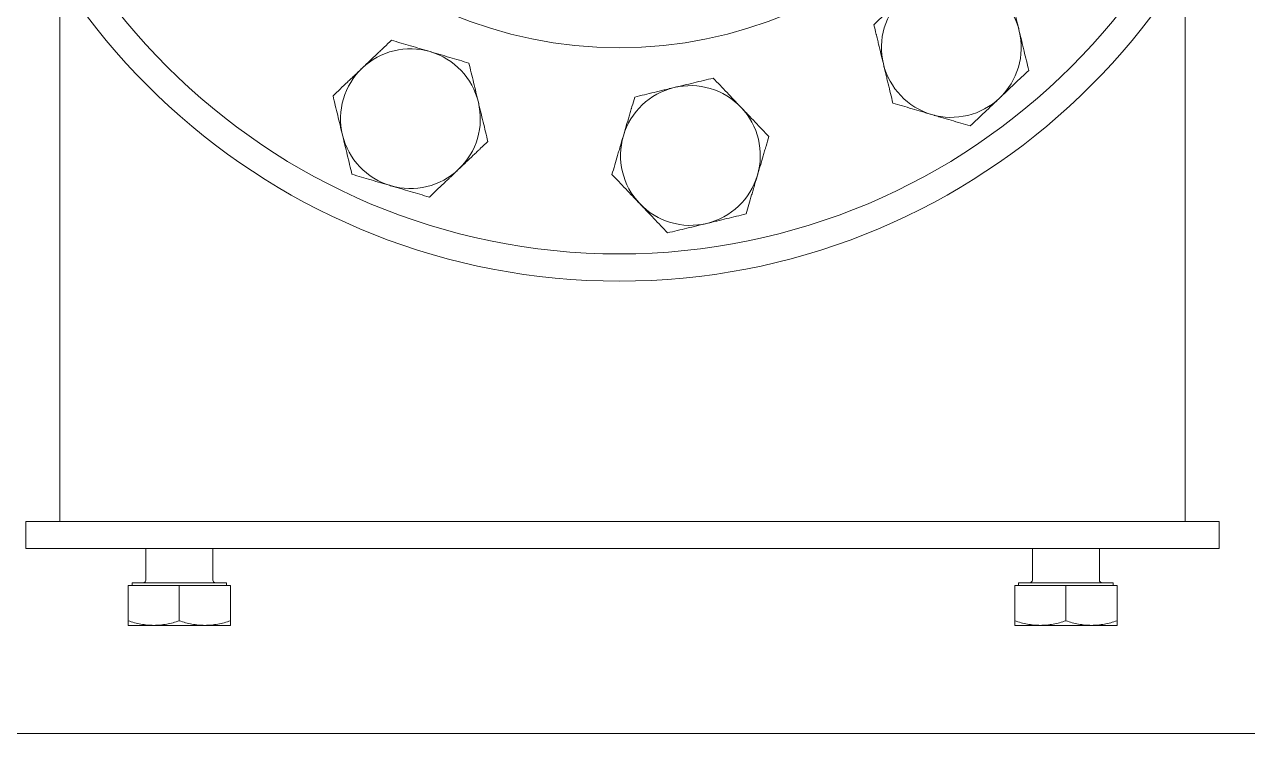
# Model space of a CAD drawing. Header units: millimetres. Extents: x 0 to 2970, y 0 to 2245.
# Drawn here: x 1780.8 to 2139.5, y 1309.9 to 1518 of the extents above; entities that cross this region are included whole.
import ezdxf

# ---------------------------------------------------------------- set-up
doc = ezdxf.new("R2010")
doc.units = ezdxf.units.MM
doc.layers.add('1', color=7, linetype='Continuous', true_color=0xffffff)
doc.layers.add('170', color=7, linetype='Continuous', true_color=0xffffff)

msp = doc.modelspace()

# ---------------------------------------------------------------- linework, layer by layer
at = {"layer": '1', "color": 7, "linetype": 'Continuous', "lineweight": 18}
for p, q in [((1791.23, 1531.74), (1791.23, 1372.16)), ((2121.23, 1534.89), (2121.23, 1372.16)), ((1781.23, 1364.16), (1781.23, 1372.16)), ((2131.23, 1372.16), (1781.23, 1372.16)), ((2131.23, 1364.16), (2131.23, 1372.16)), ((2131.23, 1364.16), (1781.23, 1364.16)), ((1816.42, 1364.16), (1816.42, 1354.96)), ((1836.05, 1354.96), (1836.05, 1364.16)), ((2076.42, 1364.16), (2076.42, 1354.96)), ((2096.05, 1354.96), (2096.05, 1364.16)), ((1811.23, 1353.36), (1826.23, 1353.36)), ((1811.23, 1343), (1811.23, 1353.36)), ((1812.38, 1354.16), (1812.38, 1353.36)), ((1840.08, 1354.16), (1812.38, 1354.16)), ((1826.23, 1353.36), (1841.23, 1353.36)), ((1826.23, 1343), (1826.23, 1353.36)), ((1840.08, 1353.36), (1840.08, 1354.16)), ((1841.23, 1343), (1841.23, 1353.36)), ((2071.23, 1353.36), (2086.23, 1353.36)), ((2071.23, 1343), (2071.23, 1353.36)), ((2072.38, 1354.16), (2072.38, 1353.36)), ((2100.08, 1354.16), (2072.38, 1354.16)), ((2086.23, 1353.36), (2101.23, 1353.36)), ((2086.23, 1343), (2086.23, 1353.36)), ((2100.08, 1353.36), (2100.08, 1354.16)), ((2101.23, 1343), (2101.23, 1353.36)), ((1811.23, 1341.66), (1818.73, 1341.66)), ((1818.73, 1341.66), (1833.73, 1341.66)), ((1833.73, 1341.66), (1841.23, 1341.66)), ((2071.23, 1341.66), (2078.73, 1341.66)), ((2078.73, 1341.66), (2093.73, 1341.66)), ((2093.73, 1341.66), (2101.23, 1341.66))]:
    msp.add_line(p, q, dxfattribs=at)
for radius in [187.5, 127, 127]:
    msp.add_circle((1955.23, 1638.16), radius, dxfattribs=at)
for centre, radius, start, end in [((1955.23, 1638.16), 195.5, 185.0251, 354.9749), ((2052.64, 1511.22), 20.5, 13.5651, 73.5651), ((2052.64, 1511.22), 20.5, 133.5651, 193.5651), ((2052.64, 1511.22), 20.5, 313.5651, 13.5651), ((1894, 1490.34), 20.5, 73.5651, 133.5651), ((1894, 1490.34), 20.5, 13.5651, 73.5651), ((1894, 1490.34), 20.5, 133.5651, 193.5651), ((2052.64, 1511.22), 20.5, 193.5651, 253.5651), ((1976.12, 1479.53), 20.5, 103.5651, 163.5651), ((1976.12, 1479.53), 20.5, 43.5651, 103.5651), ((2052.64, 1511.22), 20.5, 253.5651, 313.5651), ((1894, 1490.34), 20.5, 313.5651, 13.5651), ((1976.12, 1479.53), 20.5, 343.5651, 43.5651), ((1894, 1490.34), 20.5, 193.5651, 253.5651), ((1976.12, 1479.53), 20.5, 163.5651, 223.5651), ((1894, 1490.34), 20.5, 253.5651, 313.5651), ((1976.12, 1479.53), 20.5, 283.5651, 343.5651), ((1976.12, 1479.53), 20.5, 223.5651, 283.5651), ((1815.62, 1354.96), 0.8, 270, 0), ((1836.85, 1354.96), 0.8, 180, 270), ((2075.62, 1354.96), 0.8, 270, 0), ((2096.85, 1354.96), 0.8, 180, 270)]:
    msp.add_arc(centre, radius, start, end, dxfattribs=at)
for points, knots in [([(2038.51, 1526.08), (2038.33, 1525.9), (2038.14, 1525.73), (2037.87, 1525.47), (2037.78, 1525.38), (2037.6, 1525.21), (2037.14, 1524.78), (2036.69, 1524.34), (2035.6, 1523.31), (2034.88, 1522.63), (2033.46, 1521.27), (2032.75, 1520.6), (2031.33, 1519.25), (2030.63, 1518.58), (2029.93, 1517.92)], [0, 0, 0, 0, 0.0625, 0.0625, 0.09375, 0.09375, 0.125, 0.25, 0.25, 0.5, 0.5, 0.75, 0.75, 1, 1, 1, 1]), ([(2072.56, 1516.03), (2072.45, 1516.52), (2072.33, 1517), (2072.1, 1517.97), (2071.98, 1518.45), (2071.63, 1519.9), (2071.4, 1520.87), (2071.05, 1522.31), (2070.88, 1523.03), (2070.67, 1523.86), (2070.59, 1524.22), (2070.53, 1524.46), (2070.5, 1524.58), (2070.24, 1525.66), (2070.01, 1526.6), (2069.79, 1527.53)], [0, 0, 0, 0, 0.125, 0.125, 0.25, 0.25, 0.5, 0.5, 0.625, 0.6875, 0.71875, 0.71875, 0.75, 0.75, 1, 1, 1, 1]), ([(2029.93, 1517.92), (2030.16, 1516.98), (2030.38, 1516.04), (2030.64, 1514.96), (2030.67, 1514.84), (2030.73, 1514.61), (2030.82, 1514.25), (2031.02, 1513.41), (2031.19, 1512.69), (2031.54, 1511.25), (2031.77, 1510.29), (2032.12, 1508.84), (2032.24, 1508.35), (2032.47, 1507.38), (2032.59, 1506.9), (2032.71, 1506.41)], [0, 0, 0, 0, 0.25, 0.25, 0.28125, 0.28125, 0.3125, 0.375, 0.5, 0.5, 0.75, 0.75, 0.875, 0.875, 1, 1, 1, 1]), ([(2072.56, 1516.03), (2072.68, 1515.54), (2072.92, 1514.57), (2073.15, 1513.59), (2073.3, 1512.98), (2073.33, 1512.86), (2073.39, 1512.61), (2073.48, 1512.25), (2073.68, 1511.4), (2073.86, 1510.67), (2074.2, 1509.23), (2074.43, 1508.28), (2074.89, 1506.39), (2075.12, 1505.45), (2075.34, 1504.52)], [0, 0, 0, 0, 0.125, 0.25, 0.25, 0.28125, 0.28125, 0.3125, 0.375, 0.5, 0.5, 0.75, 0.75, 1, 1, 1, 1]), ([(1888.45, 1513.35), (1887.75, 1512.68), (1887.05, 1512.02), (1886.25, 1511.25), (1886.16, 1511.17), (1885.98, 1511), (1885.72, 1510.75), (1885.09, 1510.15), (1884.55, 1509.64), (1883.48, 1508.62), (1882.76, 1507.94), (1881.68, 1506.91), (1881.32, 1506.57), (1880.6, 1505.88), (1880.24, 1505.54), (1879.88, 1505.19)], [0, 0, 0, 0, 0.25, 0.25, 0.28125, 0.28125, 0.3125, 0.375, 0.5, 0.5, 0.75, 0.75, 0.875, 0.875, 1, 1, 1, 1]), ([(1899.8, 1510), (1899.56, 1510.07), (1899.32, 1510.14), (1898.96, 1510.25), (1898.84, 1510.28), (1898.6, 1510.36), (1897.99, 1510.53), (1897.39, 1510.71), (1895.96, 1511.13), (1895.01, 1511.41), (1893.12, 1511.97), (1892.18, 1512.25), (1890.31, 1512.8), (1889.38, 1513.07), (1888.45, 1513.35)], [0, 0, 0, 0, 0.0625, 0.0625, 0.09375, 0.09375, 0.125, 0.25, 0.25, 0.5, 0.5, 0.75, 0.75, 1, 1, 1, 1]), ([(1911.16, 1506.65), (1910.23, 1506.92), (1909.3, 1507.2), (1907.42, 1507.75), (1906.48, 1508.03), (1904.59, 1508.59), (1903.64, 1508.87), (1902.21, 1509.29), (1901.73, 1509.43), (1900.77, 1509.71), (1900.29, 1509.86), (1899.8, 1510)], [0, 0, 0, 0, 0.25, 0.25, 0.5, 0.5, 0.75, 0.75, 0.875, 0.875, 1, 1, 1, 1]), ([(1913.93, 1495.15), (1913.87, 1495.39), (1913.81, 1495.63), (1913.73, 1496), (1913.7, 1496.12), (1913.64, 1496.37), (1913.49, 1496.98), (1913.34, 1497.59), (1912.99, 1499.04), (1912.76, 1500.01), (1912.3, 1501.92), (1912.07, 1502.87), (1911.61, 1504.77), (1911.38, 1505.71), (1911.16, 1506.65)], [0, 0, 0, 0, 0.0625, 0.0625, 0.09375, 0.09375, 0.125, 0.25, 0.25, 0.5, 0.5, 0.75, 0.75, 1, 1, 1, 1]), ([(1879.88, 1505.19), (1879.51, 1504.85), (1878.79, 1504.16), (1878.06, 1503.46), (1877.6, 1503.03), (1877.51, 1502.94), (1877.33, 1502.77), (1877.06, 1502.51), (1876.42, 1501.91), (1875.88, 1501.39), (1874.81, 1500.37), (1874.1, 1499.7), (1872.69, 1498.36), (1871.99, 1497.69), (1871.3, 1497.03)], [0, 0, 0, 0, 0.125, 0.25, 0.25, 0.28125, 0.28125, 0.3125, 0.375, 0.5, 0.5, 0.75, 0.75, 1, 1, 1, 1]), ([(2032.71, 1506.41), (2032.82, 1505.93), (2033.06, 1504.95), (2033.3, 1503.97), (2033.44, 1503.36), (2033.47, 1503.24), (2033.53, 1503), (2033.62, 1502.63), (2033.83, 1501.78), (2034, 1501.05), (2034.35, 1499.61), (2034.58, 1498.66), (2035.03, 1496.77), (2035.26, 1495.84), (2035.48, 1494.91)], [0, 0, 0, 0, 0.125, 0.25, 0.25, 0.28125, 0.28125, 0.3125, 0.375, 0.5, 0.5, 0.75, 0.75, 1, 1, 1, 1]), ([(2066.76, 1496.37), (2066.95, 1496.54), (2067.13, 1496.71), (2067.4, 1496.97), (2067.49, 1497.06), (2067.68, 1497.23), (2068.13, 1497.67), (2068.58, 1498.1), (2069.67, 1499.13), (2070.39, 1499.81), (2071.82, 1501.17), (2072.52, 1501.85), (2073.94, 1503.19), (2074.64, 1503.86), (2075.34, 1504.52)], [0, 0, 0, 0, 0.0625, 0.0625, 0.09375, 0.09375, 0.125, 0.25, 0.25, 0.5, 0.5, 0.75, 0.75, 1, 1, 1, 1]), ([(1971.31, 1499.45), (1971.07, 1499.4), (1970.82, 1499.34), (1970.45, 1499.25), (1970.33, 1499.22), (1970.09, 1499.16), (1969.48, 1499.01), (1968.87, 1498.87), (1967.41, 1498.51), (1966.45, 1498.28), (1964.53, 1497.82), (1963.58, 1497.59), (1961.69, 1497.13), (1960.74, 1496.91), (1959.8, 1496.68)], [0, 0, 0, 0, 0.0625, 0.0625, 0.09375, 0.09375, 0.125, 0.25, 0.25, 0.5, 0.5, 0.75, 0.75, 1, 1, 1, 1]), ([(1982.82, 1502.23), (1981.87, 1502), (1980.93, 1501.78), (1979.03, 1501.32), (1978.08, 1501.09), (1976.16, 1500.63), (1975.2, 1500.39), (1973.75, 1500.04), (1973.26, 1499.93), (1972.29, 1499.69), (1971.8, 1499.57), (1971.31, 1499.45)], [0, 0, 0, 0, 0.25, 0.25, 0.5, 0.5, 0.75, 0.75, 0.875, 0.875, 1, 1, 1, 1]), ([(1990.97, 1493.65), (1990.8, 1493.84), (1990.63, 1494.02), (1990.37, 1494.29), (1990.28, 1494.38), (1990.1, 1494.57), (1989.67, 1495.02), (1989.24, 1495.48), (1988.21, 1496.56), (1987.53, 1497.28), (1986.17, 1498.71), (1985.49, 1499.42), (1984.15, 1500.83), (1983.48, 1501.53), (1982.82, 1502.23)], [0, 0, 0, 0, 0.0625, 0.0625, 0.09375, 0.09375, 0.125, 0.25, 0.25, 0.5, 0.5, 0.75, 0.75, 1, 1, 1, 1]), ([(1871.3, 1497.03), (1871.53, 1496.09), (1871.75, 1495.15), (1872.21, 1493.25), (1872.44, 1492.3), (1872.9, 1490.38), (1873.14, 1489.42), (1873.49, 1487.97), (1873.6, 1487.48), (1873.84, 1486.51), (1873.96, 1486.02), (1874.08, 1485.53)], [0, 0, 0, 0, 0.25, 0.25, 0.5, 0.5, 0.75, 0.75, 0.875, 0.875, 1, 1, 1, 1]), ([(1959.8, 1496.68), (1959.53, 1495.76), (1959.26, 1494.82), (1958.94, 1493.76), (1958.91, 1493.65), (1958.84, 1493.41), (1958.74, 1493.06), (1958.49, 1492.23), (1958.28, 1491.52), (1957.86, 1490.1), (1957.58, 1489.15), (1957.16, 1487.72), (1957.02, 1487.24), (1956.74, 1486.28), (1956.6, 1485.81), (1956.46, 1485.33)], [0, 0, 0, 0, 0.25, 0.25, 0.28125, 0.28125, 0.3125, 0.375, 0.5, 0.5, 0.75, 0.75, 0.875, 0.875, 1, 1, 1, 1]), ([(2058.19, 1488.21), (2058.89, 1488.88), (2059.59, 1489.55), (2061.01, 1490.89), (2061.72, 1491.57), (2063.15, 1492.93), (2063.86, 1493.61), (2064.95, 1494.64), (2065.31, 1494.98), (2066.03, 1495.67), (2066.4, 1496.02), (2066.76, 1496.37)], [0, 0, 0, 0, 0.25, 0.25, 0.5, 0.5, 0.75, 0.75, 0.875, 0.875, 1, 1, 1, 1]), ([(1916.71, 1483.64), (1916.48, 1484.58), (1916.25, 1485.53), (1915.8, 1487.42), (1915.57, 1488.38), (1915.1, 1490.29), (1914.87, 1491.25), (1914.52, 1492.71), (1914.4, 1493.19), (1914.17, 1494.17), (1914.05, 1494.66), (1913.93, 1495.15)], [0, 0, 0, 0, 0.25, 0.25, 0.5, 0.5, 0.75, 0.75, 0.875, 0.875, 1, 1, 1, 1]), ([(1999.13, 1485.08), (1998.46, 1485.78), (1997.79, 1486.48), (1996.45, 1487.9), (1995.77, 1488.61), (1994.41, 1490.04), (1993.73, 1490.75), (1992.7, 1491.84), (1992.36, 1492.2), (1991.67, 1492.93), (1991.32, 1493.29), (1990.97, 1493.65)], [0, 0, 0, 0, 0.25, 0.25, 0.5, 0.5, 0.75, 0.75, 0.875, 0.875, 1, 1, 1, 1]), ([(2035.48, 1494.91), (2036.41, 1494.63), (2037.34, 1494.36), (2039.22, 1493.81), (2040.16, 1493.53), (2042.05, 1492.97), (2043, 1492.69), (2044.43, 1492.27), (2044.91, 1492.13), (2045.87, 1491.84), (2046.35, 1491.7), (2046.84, 1491.56)], [0, 0, 0, 0, 0.25, 0.25, 0.5, 0.5, 0.75, 0.75, 0.875, 0.875, 1, 1, 1, 1]), ([(2046.84, 1491.56), (2047.08, 1491.49), (2047.32, 1491.42), (2047.68, 1491.31), (2047.8, 1491.27), (2048.04, 1491.2), (2048.64, 1491.02), (2049.25, 1490.85), (2050.68, 1490.42), (2051.63, 1490.14), (2053.52, 1489.59), (2054.46, 1489.31), (2056.33, 1488.76), (2057.26, 1488.48), (2058.19, 1488.21)], [0, 0, 0, 0, 0.0625, 0.0625, 0.09375, 0.09375, 0.125, 0.25, 0.25, 0.5, 0.5, 0.75, 0.75, 1, 1, 1, 1]), ([(1874.08, 1485.53), (1874.13, 1485.28), (1874.19, 1485.04), (1874.28, 1484.67), (1874.31, 1484.55), (1874.37, 1484.31), (1874.52, 1483.69), (1874.67, 1483.09), (1875.02, 1481.63), (1875.25, 1480.67), (1875.71, 1478.75), (1875.94, 1477.8), (1876.4, 1475.9), (1876.63, 1474.96), (1876.85, 1474.02)], [0, 0, 0, 0, 0.0625, 0.0625, 0.09375, 0.09375, 0.125, 0.25, 0.25, 0.5, 0.5, 0.75, 0.75, 1, 1, 1, 1]), ([(1956.46, 1485.33), (1956.31, 1484.85), (1956.03, 1483.89), (1955.75, 1482.92), (1955.57, 1482.32), (1955.53, 1482.2), (1955.46, 1481.96), (1955.35, 1481.59), (1955.11, 1480.75), (1954.9, 1480.04), (1954.48, 1478.62), (1954.2, 1477.68), (1953.65, 1475.82), (1953.38, 1474.89), (1953.11, 1473.97)], [0, 0, 0, 0, 0.125, 0.25, 0.25, 0.28125, 0.28125, 0.3125, 0.375, 0.5, 0.5, 0.75, 0.75, 1, 1, 1, 1]), ([(1995.78, 1473.73), (1995.92, 1474.21), (1996.06, 1474.68), (1996.34, 1475.64), (1996.49, 1476.12), (1996.91, 1477.55), (1997.19, 1478.5), (1997.61, 1479.92), (1997.82, 1480.63), (1998.06, 1481.46), (1998.16, 1481.81), (1998.23, 1482.05), (1998.27, 1482.16), (1998.58, 1483.22), (1998.86, 1484.16), (1999.13, 1485.08)], [0, 0, 0, 0, 0.125, 0.125, 0.25, 0.25, 0.5, 0.5, 0.625, 0.6875, 0.71875, 0.71875, 0.75, 0.75, 1, 1, 1, 1]), ([(1908.13, 1475.48), (1908.49, 1475.83), (1908.86, 1476.17), (1909.58, 1476.86), (1909.94, 1477.2), (1911.02, 1478.23), (1911.74, 1478.91), (1912.81, 1479.93), (1913.35, 1480.44), (1913.97, 1481.04), (1914.24, 1481.29), (1914.42, 1481.46), (1914.51, 1481.55), (1915.31, 1482.31), (1916.01, 1482.98), (1916.71, 1483.64)], [0, 0, 0, 0, 0.125, 0.125, 0.25, 0.25, 0.5, 0.5, 0.625, 0.6875, 0.71875, 0.71875, 0.75, 0.75, 1, 1, 1, 1]), ([(1908.13, 1475.48), (1907.77, 1475.14), (1907.04, 1474.45), (1906.32, 1473.75), (1905.86, 1473.32), (1905.77, 1473.23), (1905.59, 1473.06), (1905.31, 1472.8), (1904.68, 1472.2), (1904.14, 1471.68), (1903.06, 1470.66), (1902.35, 1469.99), (1900.95, 1468.65), (1900.25, 1467.99), (1899.56, 1467.33)], [0, 0, 0, 0, 0.125, 0.25, 0.25, 0.28125, 0.28125, 0.3125, 0.375, 0.5, 0.5, 0.75, 0.75, 1, 1, 1, 1]), ([(1876.85, 1474.02), (1877.78, 1473.75), (1878.71, 1473.47), (1880.58, 1472.92), (1881.52, 1472.64), (1883.42, 1472.09), (1884.37, 1471.81), (1885.8, 1471.38), (1886.28, 1471.24), (1887.24, 1470.96), (1887.72, 1470.82), (1888.2, 1470.67)], [0, 0, 0, 0, 0.25, 0.25, 0.5, 0.5, 0.75, 0.75, 0.875, 0.875, 1, 1, 1, 1]), ([(1888.2, 1470.67), (1888.45, 1470.6), (1888.69, 1470.53), (1889.05, 1470.43), (1889.17, 1470.39), (1889.41, 1470.32), (1890.01, 1470.14), (1890.61, 1469.96), (1892.05, 1469.54), (1893, 1469.26), (1894.89, 1468.7), (1895.83, 1468.42), (1897.7, 1467.87), (1898.63, 1467.6), (1899.56, 1467.33)], [0, 0, 0, 0, 0.0625, 0.0625, 0.09375, 0.09375, 0.125, 0.25, 0.25, 0.5, 0.5, 0.75, 0.75, 1, 1, 1, 1]), ([(1953.11, 1473.97), (1953.77, 1473.27), (1954.44, 1472.57), (1955.79, 1471.15), (1956.46, 1470.44), (1957.82, 1469.02), (1958.51, 1468.3), (1959.53, 1467.22), (1959.88, 1466.85), (1960.57, 1466.13), (1960.92, 1465.76), (1961.26, 1465.4)], [0, 0, 0, 0, 0.25, 0.25, 0.5, 0.5, 0.75, 0.75, 0.875, 0.875, 1, 1, 1, 1]), ([(1995.78, 1473.73), (1995.64, 1473.25), (1995.36, 1472.29), (1995.07, 1471.32), (1994.89, 1470.72), (1994.86, 1470.6), (1994.79, 1470.36), (1994.68, 1469.99), (1994.43, 1469.15), (1994.22, 1468.44), (1993.8, 1467.02), (1993.52, 1466.08), (1992.97, 1464.22), (1992.7, 1463.29), (1992.43, 1462.37)], [0, 0, 0, 0, 0.125, 0.25, 0.25, 0.28125, 0.28125, 0.3125, 0.375, 0.5, 0.5, 0.75, 0.75, 1, 1, 1, 1]), ([(1961.26, 1465.4), (1961.44, 1465.22), (1961.61, 1465.03), (1961.87, 1464.76), (1961.96, 1464.67), (1962.13, 1464.49), (1962.56, 1464.03), (1963, 1463.58), (1964.03, 1462.49), (1964.71, 1461.77), (1966.07, 1460.35), (1966.74, 1459.64), (1968.09, 1458.22), (1968.75, 1457.52), (1969.42, 1456.82)], [0, 0, 0, 0, 0.0625, 0.0625, 0.09375, 0.09375, 0.125, 0.25, 0.25, 0.5, 0.5, 0.75, 0.75, 1, 1, 1, 1]), ([(1980.93, 1459.6), (1981.17, 1459.66), (1981.41, 1459.72), (1981.78, 1459.8), (1981.9, 1459.83), (1982.15, 1459.89), (1982.76, 1460.04), (1983.37, 1460.19), (1984.82, 1460.54), (1985.79, 1460.77), (1987.7, 1461.23), (1988.66, 1461.46), (1990.55, 1461.92), (1991.49, 1462.15), (1992.43, 1462.37)], [0, 0, 0, 0, 0.0625, 0.0625, 0.09375, 0.09375, 0.125, 0.25, 0.25, 0.5, 0.5, 0.75, 0.75, 1, 1, 1, 1]), ([(1969.42, 1456.82), (1970.36, 1457.05), (1971.31, 1457.28), (1973.2, 1457.74), (1974.16, 1457.96), (1976.07, 1458.43), (1977.03, 1458.66), (1978.49, 1459.01), (1978.97, 1459.13), (1979.95, 1459.36), (1980.44, 1459.48), (1980.93, 1459.6)], [0, 0, 0, 0, 0.25, 0.25, 0.5, 0.5, 0.75, 0.75, 0.875, 0.875, 1, 1, 1, 1]), ([(1811.23, 1341.66), (1811.23, 1341.66), (1811.23, 1341.67), (1811.23, 1341.72), (1811.23, 1341.76), (1811.23, 1341.77), (1811.23, 1341.78), (1811.23, 1341.81), (1811.23, 1341.88), (1811.23, 1341.96), (1811.23, 1342.14), (1811.23, 1342.28), (1811.23, 1342.61), (1811.23, 1342.8), (1811.23, 1343)], [0, 0, 0, 0, 0.125, 0.25, 0.25, 0.28125, 0.28125, 0.3125, 0.375, 0.5, 0.5, 0.75, 0.75, 1, 1, 1, 1]), ([(1818.73, 1341.66), (1818.57, 1341.66), (1818.42, 1341.66), (1818.18, 1341.67), (1818.1, 1341.67), (1817.94, 1341.67), (1817.54, 1341.69), (1817.14, 1341.72), (1816.19, 1341.81), (1815.56, 1341.9), (1814.32, 1342.14), (1813.7, 1342.28), (1812.46, 1342.61), (1811.85, 1342.79), (1811.23, 1343)], [0, 0, 0, 0, 0.0625, 0.0625, 0.09375, 0.09375, 0.125, 0.25, 0.25, 0.5, 0.5, 0.75, 0.75, 1, 1, 1, 1]), ([(1826.23, 1343), (1825.01, 1342.59), (1823.77, 1342.25), (1821.9, 1341.9), (1821.27, 1341.81), (1820.32, 1341.72), (1820.01, 1341.7), (1819.37, 1341.67), (1819.05, 1341.66), (1818.73, 1341.66)], [0, 0, 0, 0, 0.5, 0.5, 0.75, 0.75, 0.875, 0.875, 1, 1, 1, 1]), ([(1833.73, 1341.66), (1833.57, 1341.66), (1833.42, 1341.66), (1833.18, 1341.67), (1833.1, 1341.67), (1832.94, 1341.67), (1832.54, 1341.69), (1832.14, 1341.72), (1831.19, 1341.81), (1830.56, 1341.9), (1829.32, 1342.14), (1828.7, 1342.28), (1827.46, 1342.61), (1826.85, 1342.79), (1826.23, 1343)], [0, 0, 0, 0, 0.0625, 0.0625, 0.09375, 0.09375, 0.125, 0.25, 0.25, 0.5, 0.5, 0.75, 0.75, 1, 1, 1, 1]), ([(1841.23, 1343), (1840.01, 1342.59), (1838.77, 1342.25), (1836.9, 1341.9), (1836.27, 1341.81), (1835.32, 1341.72), (1835.01, 1341.7), (1834.37, 1341.67), (1834.05, 1341.66), (1833.73, 1341.66)], [0, 0, 0, 0, 0.5, 0.5, 0.75, 0.75, 0.875, 0.875, 1, 1, 1, 1]), ([(1841.23, 1341.66), (1841.23, 1341.66), (1841.23, 1341.67), (1841.23, 1341.72), (1841.23, 1341.76), (1841.23, 1341.77), (1841.23, 1341.78), (1841.23, 1341.81), (1841.23, 1341.88), (1841.23, 1341.96), (1841.23, 1342.14), (1841.23, 1342.28), (1841.23, 1342.61), (1841.23, 1342.8), (1841.23, 1343)], [0, 0, 0, 0, 0.125, 0.25, 0.25, 0.28125, 0.28125, 0.3125, 0.375, 0.5, 0.5, 0.75, 0.75, 1, 1, 1, 1]), ([(2071.23, 1341.66), (2071.23, 1341.66), (2071.23, 1341.67), (2071.23, 1341.72), (2071.23, 1341.76), (2071.23, 1341.77), (2071.23, 1341.78), (2071.23, 1341.81), (2071.23, 1341.88), (2071.23, 1341.96), (2071.23, 1342.14), (2071.23, 1342.28), (2071.23, 1342.61), (2071.23, 1342.8), (2071.23, 1343)], [0, 0, 0, 0, 0.125, 0.25, 0.25, 0.28125, 0.28125, 0.3125, 0.375, 0.5, 0.5, 0.75, 0.75, 1, 1, 1, 1]), ([(2078.73, 1341.66), (2078.57, 1341.66), (2078.42, 1341.66), (2078.18, 1341.67), (2078.1, 1341.67), (2077.94, 1341.67), (2077.54, 1341.69), (2077.14, 1341.72), (2076.19, 1341.81), (2075.56, 1341.9), (2074.32, 1342.14), (2073.7, 1342.28), (2072.46, 1342.61), (2071.85, 1342.79), (2071.23, 1343)], [0, 0, 0, 0, 0.0625, 0.0625, 0.09375, 0.09375, 0.125, 0.25, 0.25, 0.5, 0.5, 0.75, 0.75, 1, 1, 1, 1]), ([(2086.23, 1343), (2085.01, 1342.59), (2083.77, 1342.25), (2081.9, 1341.9), (2081.27, 1341.81), (2080.32, 1341.72), (2080.01, 1341.7), (2079.37, 1341.67), (2079.05, 1341.66), (2078.73, 1341.66)], [0, 0, 0, 0, 0.5, 0.5, 0.75, 0.75, 0.875, 0.875, 1, 1, 1, 1]), ([(2093.73, 1341.66), (2093.57, 1341.66), (2093.42, 1341.66), (2093.18, 1341.67), (2093.1, 1341.67), (2092.94, 1341.67), (2092.54, 1341.69), (2092.14, 1341.72), (2091.19, 1341.81), (2090.56, 1341.9), (2089.32, 1342.14), (2088.7, 1342.28), (2087.46, 1342.61), (2086.85, 1342.79), (2086.23, 1343)], [0, 0, 0, 0, 0.0625, 0.0625, 0.09375, 0.09375, 0.125, 0.25, 0.25, 0.5, 0.5, 0.75, 0.75, 1, 1, 1, 1]), ([(2101.23, 1343), (2100.01, 1342.59), (2098.77, 1342.25), (2096.9, 1341.9), (2096.27, 1341.81), (2095.32, 1341.72), (2095.01, 1341.7), (2094.37, 1341.67), (2094.05, 1341.66), (2093.73, 1341.66)], [0, 0, 0, 0, 0.5, 0.5, 0.75, 0.75, 0.875, 0.875, 1, 1, 1, 1]), ([(2101.23, 1341.66), (2101.23, 1341.66), (2101.23, 1341.67), (2101.23, 1341.72), (2101.23, 1341.76), (2101.23, 1341.77), (2101.23, 1341.78), (2101.23, 1341.81), (2101.23, 1341.88), (2101.23, 1341.96), (2101.23, 1342.14), (2101.23, 1342.28), (2101.23, 1342.61), (2101.23, 1342.8), (2101.23, 1343)], [0, 0, 0, 0, 0.125, 0.25, 0.25, 0.28125, 0.28125, 0.3125, 0.375, 0.5, 0.5, 0.75, 0.75, 1, 1, 1, 1])]:
    msp.add_open_spline(points, degree=3, knots=knots, dxfattribs=at)
at = {"layer": '170', "color": 35, "linetype": 'Continuous', "lineweight": 18}
msp.add_line((1554.13, 1309.91), (2356.34, 1309.91), dxfattribs=at)

doc.saveas('drawing.dxf')
